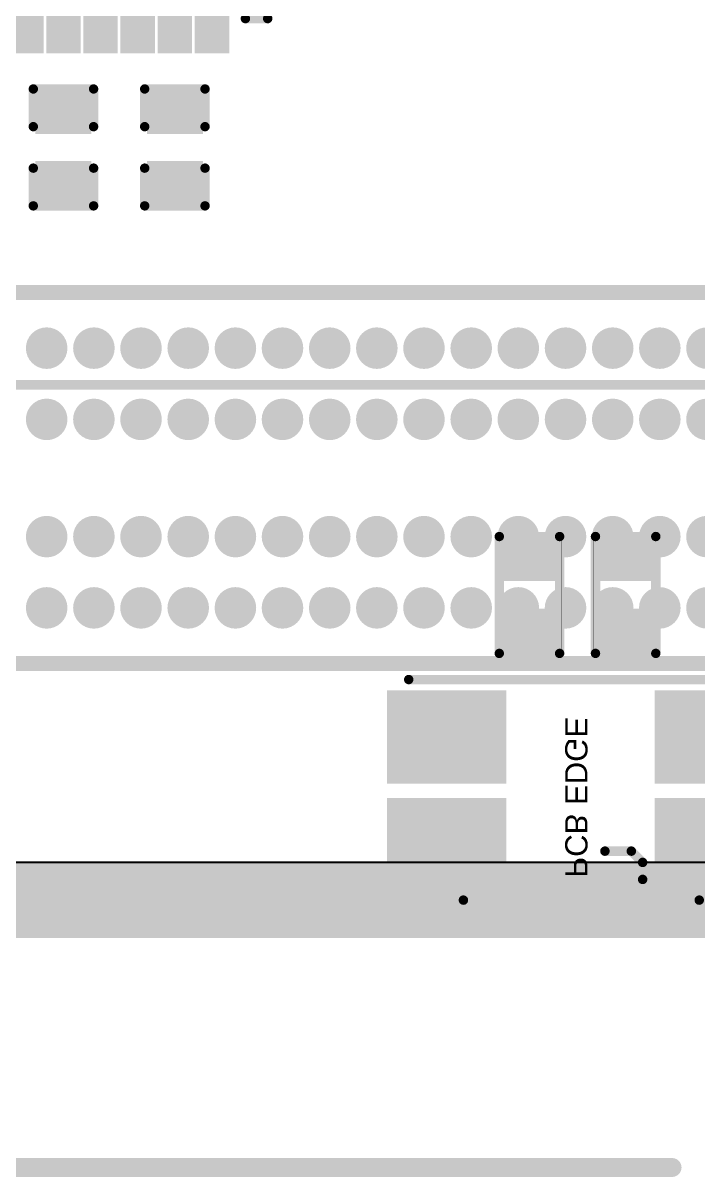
# Model space of a CAD drawing. Header units: inches. Extents: x -5 to 5450, y -4 to 5452.
# Drawn here: x 28.52 to 37.6, y -2.49 to 13.06 of the extents above; entities that cross this region are included whole.
import ezdxf

# ---------------------------------------------------------------- set-up
doc = ezdxf.new("R2010")
doc.units = ezdxf.units.IN
for name, color, linetype in [('Board_outline', 216, 'Continuous'), ('Bottom Layer', 5, 'Continuous'), ('Bottom Overlay', 54, 'Continuous'), ('Bottom Paste', 16, 'Continuous'), ('Bottom Solder', 6, 'Continuous'), ('Ground', 76, 'Continuous'), ('Power', 16, 'Continuous'), ('Top Layer', 1, 'Continuous'), ('Top Overlay', 2, 'Continuous'), ('Top Paste', 8, 'Continuous'), ('Top Solder', 216, 'Continuous')]:
    doc.layers.add(name, color=color, linetype=linetype)
doc.styles.add('Arial', font='', dxfattribs={"height": 0.2})
doc.styles.get('Arial').set_extended_font_data('Arial')

# ---------------------------------------------------------------- blocks, each defined once
blk = doc.blocks.new('64_VQFN__9_9__12')
at = {"layer": 'Top Layer'}
for points in [[(1.12, -4.005), (1.38, -4.005), (1.38, -4.865), (1.12, -4.865)], [(1.62, -4.005), (1.88, -4.005), (1.88, -4.865), (1.62, -4.865)], [(2.12, -4.005), (2.38, -4.005), (2.38, -4.865), (2.12, -4.865)], [(2.62, -4.005), (2.88, -4.005), (2.88, -4.865), (2.62, -4.865)], [(3.12, -4.005), (3.38, -4.005), (3.38, -4.865), (3.12, -4.865)], [(3.62, -4.005), (3.88, -4.005), (3.88, -4.865), (3.62, -4.865)]]:
    blk.add_hatch(color=1, dxfattribs=at).paths.add_polyline_path(points)
at = {"layer": 'Top Paste'}
for points in [[(1.12, -4.005), (1.38, -4.005), (1.38, -4.865), (1.12, -4.865)], [(1.62, -4.005), (1.88, -4.005), (1.88, -4.865), (1.62, -4.865)], [(2.12, -4.005), (2.38, -4.005), (2.38, -4.865), (2.12, -4.865)], [(2.62, -4.005), (2.88, -4.005), (2.88, -4.865), (2.62, -4.865)], [(3.12, -4.005), (3.38, -4.005), (3.38, -4.865), (3.12, -4.865)], [(3.62, -4.005), (3.88, -4.005), (3.88, -4.865), (3.62, -4.865)]]:
    blk.add_hatch(color=8, dxfattribs=at).paths.add_polyline_path(points)
at = {"layer": 'Top Solder'}
for points in [[(1.018, -3.903), (1.482, -3.903), (1.482, -4.967), (1.018, -4.967)], [(1.518, -3.903), (1.982, -3.903), (1.982, -4.967), (1.518, -4.967)], [(2.018, -3.903), (2.482, -3.903), (2.482, -4.967), (2.018, -4.967)], [(2.518, -3.903), (2.982, -3.903), (2.982, -4.967), (2.518, -4.967)], [(3.018, -3.903), (3.482, -3.903), (3.482, -4.967), (3.018, -4.967)], [(3.518, -3.903), (3.982, -3.903), (3.982, -4.967), (3.518, -4.967)]]:
    blk.add_hatch(color=216, dxfattribs=at).paths.add_polyline_path(points)
at = {"layer": 'Top Overlay'}
for points in [[(4.5, -4.5, 0.127, 0.127, 0), (4.5, -4.2, 0.127, 0.127, 0)], [(4.2, -4.5, 0.127, 0.127, 0), (4.5, -4.5, 0.127, 0.127, 0)]]:
    blk.add_lwpolyline(points, format="xyseb", dxfattribs=at)
for points in [[(4.168, -4.5, 0.0635, 0.0635, 1), (4.232, -4.5, 0.0635, 0.0635, 1)], [(4.468, -4.5, 0.0635, 0.0635, 1), (4.532, -4.5, 0.0635, 0.0635, 1)], [(4.468, -4.5, 0.0635, 0.0635, 1), (4.532, -4.5, 0.0635, 0.0635, 1)]]:
    blk.add_lwpolyline(points, format="xyseb", close=True, dxfattribs=at)
blk = doc.blocks.new('BL_R8812AF1_B_14')
at = {"layer": 'Bottom Overlay'}
blk.add_lwpolyline([(-13.5, -8.9, 0.127, 0.127, 0), (13.5, -8.9, 0.127, 0.127, 0)], format="xyseb", dxfattribs=at)
blk = doc.blocks.new('EVQ_P7J01P_B_21')
at = {"layer": 'Bottom Layer'}
for points in [[(-2.5, 1.25), (-1.1, 1.25), (-1.1, 0.2), (-2.5, 0.2)], [(1.1, 1.25), (2.5, 1.25), (2.5, 0.2), (1.1, 0.2)], [(-2.5, -0.2), (-1.1, -0.2), (-1.1, -1.25), (-2.5, -1.25)], [(1.1, -0.2), (2.5, -0.2), (2.5, -1.25), (1.1, -1.25)]]:
    blk.add_hatch(color=5, dxfattribs=at).paths.add_polyline_path(points)
at = {"layer": 'Bottom Paste'}
for points in [[(-2.5, 1.25), (-1.1, 1.25), (-1.1, 0.2), (-2.5, 0.2)], [(1.1, 1.25), (2.5, 1.25), (2.5, 0.2), (1.1, 0.2)], [(-2.5, -0.2), (-1.1, -0.2), (-1.1, -1.25), (-2.5, -1.25)], [(1.1, -0.2), (2.5, -0.2), (2.5, -1.25), (1.1, -1.25)]]:
    blk.add_hatch(color=16, dxfattribs=at).paths.add_polyline_path(points)
at = {"layer": 'Bottom Solder'}
for points in [[(-2.602, 1.352), (-0.998, 1.352), (-0.998, 0.098), (-2.602, 0.098)], [(0.998, 1.352), (2.602, 1.352), (2.602, 0.098), (0.998, 0.098)], [(-2.602, -0.098), (-0.998, -0.098), (-0.998, -1.352), (-2.602, -1.352)], [(0.998, -0.098), (2.602, -0.098), (2.602, -1.352), (0.998, -1.352)]]:
    blk.add_hatch(color=6, dxfattribs=at).paths.add_polyline_path(points)
at = {"layer": 'Bottom Overlay'}
for points in [[(1.575, 1.473, 0.127, 0.127, 0), (-1.6, 1.473, 0.127, 0.127, 0)], [(-0.838, 1.194, 0.127, 0.127, 0), (-0.838, 0.965, 0.127, 0.127, 0)], [(-0.686, 0.813, 0.127, 0.127, 0), (-0.838, 0.965, 0.127, 0.127, 0)], [(-0.33, 0.813, 0.127, 0.127, 0), (-0.686, 0.813, 0.127, 0.127, 0)], [(2.311, -1.499, 0.127, 0.127, 0), (-2.337, -1.499, 0.127, 0.127, 0)]]:
    blk.add_lwpolyline(points, format="xyseb", dxfattribs=at)
for points in [[(-1.632, 1.473, 0.0635, 0.0635, 1), (-1.568, 1.473, 0.0635, 0.0635, 1)], [(1.543, 1.473, 0.0635, 0.0635, 1), (1.607, 1.473, 0.0635, 0.0635, 1)], [(-0.87, 1.194, 0.0635, 0.0635, 1), (-0.806, 1.194, 0.0635, 0.0635, 1)], [(-0.87, 0.965, 0.0635, 0.0635, 1), (-0.806, 0.965, 0.0635, 0.0635, 1)], [(-0.87, 0.965, 0.0635, 0.0635, 1), (-0.806, 0.965, 0.0635, 0.0635, 1)], [(-0.718, 0.813, 0.0635, 0.0635, 1), (-0.654, 0.813, 0.0635, 0.0635, 1)], [(-0.718, 0.813, 0.0635, 0.0635, 1), (-0.654, 0.813, 0.0635, 0.0635, 1)], [(-0.362, 0.813, 0.0635, 0.0635, 1), (-0.298, 0.813, 0.0635, 0.0635, 1)], [(-2.369, -1.499, 0.0635, 0.0635, 1), (-2.305, -1.499, 0.0635, 0.0635, 1)], [(2.28, -1.499, 0.0635, 0.0635, 1), (2.343, -1.499, 0.0635, 0.0635, 1)]]:
    blk.add_lwpolyline(points, format="xyseb", close=True, dxfattribs=at)
at = {"layer": 'Bottom Overlay', "style": 'Arial', "text_generation_flag": 2}
blk.add_text('PCB EDGE', height=0.3, rotation=90, dxfattribs=at).set_placement((0.205, 1.17))
blk = doc.blocks.new('R___0402_B_72')
at = {"layer": 'Bottom Layer'}
for points in [[(-0.241, 0.318), (-0.241, -0.318), (-0.699, -0.318), (-0.699, 0.318)], [(0.699, 0.318), (0.699, -0.318), (0.241, -0.318), (0.241, 0.318)]]:
    blk.add_hatch(color=5, dxfattribs=at).paths.add_polyline_path(points)
at = {"layer": 'Bottom Paste'}
for points in [[(-0.241, 0.318), (-0.241, -0.318), (-0.699, -0.318), (-0.699, 0.318)], [(0.699, 0.318), (0.699, -0.318), (0.241, -0.318), (0.241, 0.318)]]:
    blk.add_hatch(color=16, dxfattribs=at).paths.add_polyline_path(points)
at = {"layer": 'Bottom Solder'}
for points in [[(-0.186, 0.373), (-0.186, -0.373), (-0.754, -0.373), (-0.754, 0.373)], [(0.754, 0.373), (0.754, -0.373), (0.186, -0.373), (0.186, 0.373)]]:
    blk.add_hatch(color=6, dxfattribs=at).paths.add_polyline_path(points)
at = {"layer": 'Bottom Overlay'}
for points in [[(-0.787, 0.406, 0.127, 0.127, 0), (-0.787, -0.406, 0.127, 0.127, 0)], [(-0.787, 0.406, 0.127, 0.127, 0), (0.787, 0.406, 0.127, 0.127, 0)], [(0.787, 0.406, 0.127, 0.127, 0), (0.787, -0.406, 0.127, 0.127, 0)], [(-0.813, 0.432, 0.00323, 0.00323, 0), (0.813, 0.432, 0.00323, 0.00323, 0)], [(-0.787, -0.406, 0.127, 0.127, 0), (0.787, -0.406, 0.127, 0.127, 0)]]:
    blk.add_lwpolyline(points, format="xyseb", dxfattribs=at)
for points in [[(-0.819, 0.406, 0.0635, 0.0635, 1), (-0.756, 0.406, 0.0635, 0.0635, 1)], [(-0.819, 0.406, 0.0635, 0.0635, 1), (-0.756, 0.406, 0.0635, 0.0635, 1)], [(0.756, 0.406, 0.0635, 0.0635, 1), (0.819, 0.406, 0.0635, 0.0635, 1)], [(0.756, 0.406, 0.0635, 0.0635, 1), (0.819, 0.406, 0.0635, 0.0635, 1)], [(-0.814, 0.432, 0.00161, 0.00161, 1), (-0.812, 0.432, 0.00161, 0.00161, 1)], [(0.812, 0.432, 0.00161, 0.00161, 1), (0.814, 0.432, 0.00161, 0.00161, 1)], [(-0.819, -0.406, 0.0635, 0.0635, 1), (-0.756, -0.406, 0.0635, 0.0635, 1)], [(-0.819, -0.406, 0.0635, 0.0635, 1), (-0.756, -0.406, 0.0635, 0.0635, 1)], [(0.756, -0.406, 0.0635, 0.0635, 1), (0.819, -0.406, 0.0635, 0.0635, 1)], [(0.756, -0.406, 0.0635, 0.0635, 1), (0.819, -0.406, 0.0635, 0.0635, 1)]]:
    blk.add_lwpolyline(points, format="xyseb", close=True, dxfattribs=at)
blk = doc.blocks.new('R___0402_B_73')
at = {"layer": 'Bottom Layer'}
for points in [[(-0.241, 0.318), (-0.241, -0.318), (-0.699, -0.318), (-0.699, 0.318)], [(0.699, 0.318), (0.699, -0.318), (0.241, -0.318), (0.241, 0.318)]]:
    blk.add_hatch(color=5, dxfattribs=at).paths.add_polyline_path(points)
at = {"layer": 'Bottom Paste'}
for points in [[(-0.241, 0.318), (-0.241, -0.318), (-0.699, -0.318), (-0.699, 0.318)], [(0.699, 0.318), (0.699, -0.318), (0.241, -0.318), (0.241, 0.318)]]:
    blk.add_hatch(color=16, dxfattribs=at).paths.add_polyline_path(points)
at = {"layer": 'Bottom Solder'}
for points in [[(-0.186, 0.373), (-0.186, -0.373), (-0.754, -0.373), (-0.754, 0.373)], [(0.754, 0.373), (0.754, -0.373), (0.186, -0.373), (0.186, 0.373)]]:
    blk.add_hatch(color=6, dxfattribs=at).paths.add_polyline_path(points)
at = {"layer": 'Bottom Overlay'}
for points in [[(0.787, 0.406, 0.127, 0.127, 0), (-0.787, 0.406, 0.127, 0.127, 0)], [(-0.787, -0.406, 0.127, 0.127, 0), (-0.787, 0.406, 0.127, 0.127, 0)], [(0.787, -0.406, 0.127, 0.127, 0), (0.787, 0.406, 0.127, 0.127, 0)], [(0.813, 0.432, 0.00323, 0.00323, 0), (-0.813, 0.432, 0.00323, 0.00323, 0)], [(0.787, -0.406, 0.127, 0.127, 0), (-0.787, -0.406, 0.127, 0.127, 0)]]:
    blk.add_lwpolyline(points, format="xyseb", dxfattribs=at)
for points in [[(-0.819, 0.406, 0.0635, 0.0635, 1), (-0.756, 0.406, 0.0635, 0.0635, 1)], [(-0.819, 0.406, 0.0635, 0.0635, 1), (-0.756, 0.406, 0.0635, 0.0635, 1)], [(0.756, 0.406, 0.0635, 0.0635, 1), (0.819, 0.406, 0.0635, 0.0635, 1)], [(0.756, 0.406, 0.0635, 0.0635, 1), (0.819, 0.406, 0.0635, 0.0635, 1)], [(-0.814, 0.432, 0.00161, 0.00161, 1), (-0.812, 0.432, 0.00161, 0.00161, 1)], [(0.812, 0.432, 0.00161, 0.00161, 1), (0.814, 0.432, 0.00161, 0.00161, 1)], [(-0.819, -0.406, 0.0635, 0.0635, 1), (-0.756, -0.406, 0.0635, 0.0635, 1)], [(-0.819, -0.406, 0.0635, 0.0635, 1), (-0.756, -0.406, 0.0635, 0.0635, 1)], [(0.756, -0.406, 0.0635, 0.0635, 1), (0.819, -0.406, 0.0635, 0.0635, 1)], [(0.756, -0.406, 0.0635, 0.0635, 1), (0.819, -0.406, 0.0635, 0.0635, 1)]]:
    blk.add_lwpolyline(points, format="xyseb", close=True, dxfattribs=at)
blk = doc.blocks.new('ADM6_30_01_5_L_4_2_A_TR_157')
at = {"layer": 'Top Layer'}
h = blk.add_hatch(color=1, dxfattribs=at)
edge = h.paths.add_edge_path()
edge.add_arc((-5.397, 1.75), 0.178, 0, 360)
h = blk.add_hatch(color=1, dxfattribs=at)
edge = h.paths.add_edge_path()
edge.add_arc((-4.762, 1.75), 0.178, 0, 360)
h = blk.add_hatch(color=1, dxfattribs=at)
edge = h.paths.add_edge_path()
edge.add_arc((-4.128, 1.75), 0.178, 0, 360)
h = blk.add_hatch(color=1, dxfattribs=at)
edge = h.paths.add_edge_path()
edge.add_arc((-3.493, 1.75), 0.178, 0, 360)
h = blk.add_hatch(color=1, dxfattribs=at)
edge = h.paths.add_edge_path()
edge.add_arc((-2.857, 1.75), 0.178, 0, 360)
h = blk.add_hatch(color=1, dxfattribs=at)
edge = h.paths.add_edge_path()
edge.add_arc((-2.223, 1.75), 0.178, 0, 360)
h = blk.add_hatch(color=1, dxfattribs=at)
edge = h.paths.add_edge_path()
edge.add_arc((-1.587, 1.75), 0.178, 0, 360)
h = blk.add_hatch(color=1, dxfattribs=at)
edge = h.paths.add_edge_path()
edge.add_arc((-0.952, 1.75), 0.178, 0, 360)
h = blk.add_hatch(color=1, dxfattribs=at)
edge = h.paths.add_edge_path()
edge.add_arc((-0.318, 1.75), 0.178, 0, 360)
h = blk.add_hatch(color=1, dxfattribs=at)
edge = h.paths.add_edge_path()
edge.add_arc((0.318, 1.75), 0.178, 0, 360)
h = blk.add_hatch(color=1, dxfattribs=at)
edge = h.paths.add_edge_path()
edge.add_arc((0.952, 1.75), 0.178, 0, 360)
h = blk.add_hatch(color=1, dxfattribs=at)
edge = h.paths.add_edge_path()
edge.add_arc((1.587, 1.75), 0.178, 0, 360)
h = blk.add_hatch(color=1, dxfattribs=at)
edge = h.paths.add_edge_path()
edge.add_arc((2.223, 1.75), 0.178, 0, 360)
h = blk.add_hatch(color=1, dxfattribs=at)
edge = h.paths.add_edge_path()
edge.add_arc((2.857, 1.75), 0.178, 0, 360)
h = blk.add_hatch(color=1, dxfattribs=at)
edge = h.paths.add_edge_path()
edge.add_arc((3.493, 1.75), 0.178, 0, 360)
h = blk.add_hatch(color=1, dxfattribs=at)
edge = h.paths.add_edge_path()
edge.add_arc((-5.397, 0.79), 0.178, 0, 360)
h = blk.add_hatch(color=1, dxfattribs=at)
edge = h.paths.add_edge_path()
edge.add_arc((-4.762, 0.79), 0.178, 0, 360)
h = blk.add_hatch(color=1, dxfattribs=at)
edge = h.paths.add_edge_path()
edge.add_arc((-4.128, 0.79), 0.178, 0, 360)
h = blk.add_hatch(color=1, dxfattribs=at)
edge = h.paths.add_edge_path()
edge.add_arc((-3.493, 0.79), 0.178, 0, 360)
h = blk.add_hatch(color=1, dxfattribs=at)
edge = h.paths.add_edge_path()
edge.add_arc((-2.857, 0.79), 0.178, 0, 360)
h = blk.add_hatch(color=1, dxfattribs=at)
edge = h.paths.add_edge_path()
edge.add_arc((-2.223, 0.79), 0.178, 0, 360)
h = blk.add_hatch(color=1, dxfattribs=at)
edge = h.paths.add_edge_path()
edge.add_arc((-1.587, 0.79), 0.178, 0, 360)
h = blk.add_hatch(color=1, dxfattribs=at)
edge = h.paths.add_edge_path()
edge.add_arc((-0.952, 0.79), 0.178, 0, 360)
h = blk.add_hatch(color=1, dxfattribs=at)
edge = h.paths.add_edge_path()
edge.add_arc((-0.318, 0.79), 0.178, 0, 360)
h = blk.add_hatch(color=1, dxfattribs=at)
edge = h.paths.add_edge_path()
edge.add_arc((0.318, 0.79), 0.178, 0, 360)
h = blk.add_hatch(color=1, dxfattribs=at)
edge = h.paths.add_edge_path()
edge.add_arc((0.952, 0.79), 0.178, 0, 360)
h = blk.add_hatch(color=1, dxfattribs=at)
edge = h.paths.add_edge_path()
edge.add_arc((1.587, 0.79), 0.178, 0, 360)
h = blk.add_hatch(color=1, dxfattribs=at)
edge = h.paths.add_edge_path()
edge.add_arc((2.223, 0.79), 0.178, 0, 360)
h = blk.add_hatch(color=1, dxfattribs=at)
edge = h.paths.add_edge_path()
edge.add_arc((2.857, 0.79), 0.178, 0, 360)
h = blk.add_hatch(color=1, dxfattribs=at)
edge = h.paths.add_edge_path()
edge.add_arc((3.493, 0.79), 0.178, 0, 360)
h = blk.add_hatch(color=1, dxfattribs=at)
edge = h.paths.add_edge_path()
edge.add_arc((-5.397, -0.79), 0.178, 0, 360)
h = blk.add_hatch(color=1, dxfattribs=at)
edge = h.paths.add_edge_path()
edge.add_arc((-4.762, -0.79), 0.178, 0, 360)
h = blk.add_hatch(color=1, dxfattribs=at)
edge = h.paths.add_edge_path()
edge.add_arc((-4.128, -0.79), 0.178, 0, 360)
h = blk.add_hatch(color=1, dxfattribs=at)
edge = h.paths.add_edge_path()
edge.add_arc((-3.493, -0.79), 0.178, 0, 360)
h = blk.add_hatch(color=1, dxfattribs=at)
edge = h.paths.add_edge_path()
edge.add_arc((-2.857, -0.79), 0.178, 0, 360)
h = blk.add_hatch(color=1, dxfattribs=at)
edge = h.paths.add_edge_path()
edge.add_arc((-2.223, -0.79), 0.178, 0, 360)
h = blk.add_hatch(color=1, dxfattribs=at)
edge = h.paths.add_edge_path()
edge.add_arc((-1.587, -0.79), 0.178, 0, 360)
h = blk.add_hatch(color=1, dxfattribs=at)
edge = h.paths.add_edge_path()
edge.add_arc((-0.952, -0.79), 0.178, 0, 360)
h = blk.add_hatch(color=1, dxfattribs=at)
edge = h.paths.add_edge_path()
edge.add_arc((-0.318, -0.79), 0.178, 0, 360)
h = blk.add_hatch(color=1, dxfattribs=at)
edge = h.paths.add_edge_path()
edge.add_arc((0.318, -0.79), 0.178, 0, 360)
h = blk.add_hatch(color=1, dxfattribs=at)
edge = h.paths.add_edge_path()
edge.add_arc((0.952, -0.79), 0.178, 0, 360)
h = blk.add_hatch(color=1, dxfattribs=at)
edge = h.paths.add_edge_path()
edge.add_arc((1.587, -0.79), 0.178, 0, 360)
h = blk.add_hatch(color=1, dxfattribs=at)
edge = h.paths.add_edge_path()
edge.add_arc((2.223, -0.79), 0.178, 0, 360)
h = blk.add_hatch(color=1, dxfattribs=at)
edge = h.paths.add_edge_path()
edge.add_arc((2.857, -0.79), 0.178, 0, 360)
h = blk.add_hatch(color=1, dxfattribs=at)
edge = h.paths.add_edge_path()
edge.add_arc((3.493, -0.79), 0.178, 0, 360)
h = blk.add_hatch(color=1, dxfattribs=at)
edge = h.paths.add_edge_path()
edge.add_arc((-5.397, -1.75), 0.178, 0, 360)
h = blk.add_hatch(color=1, dxfattribs=at)
edge = h.paths.add_edge_path()
edge.add_arc((-4.762, -1.75), 0.178, 0, 360)
h = blk.add_hatch(color=1, dxfattribs=at)
edge = h.paths.add_edge_path()
edge.add_arc((-4.128, -1.75), 0.178, 0, 360)
h = blk.add_hatch(color=1, dxfattribs=at)
edge = h.paths.add_edge_path()
edge.add_arc((-3.493, -1.75), 0.178, 0, 360)
h = blk.add_hatch(color=1, dxfattribs=at)
edge = h.paths.add_edge_path()
edge.add_arc((-2.857, -1.75), 0.178, 0, 360)
h = blk.add_hatch(color=1, dxfattribs=at)
edge = h.paths.add_edge_path()
edge.add_arc((-2.223, -1.75), 0.178, 0, 360)
h = blk.add_hatch(color=1, dxfattribs=at)
edge = h.paths.add_edge_path()
edge.add_arc((-1.587, -1.75), 0.178, 0, 360)
h = blk.add_hatch(color=1, dxfattribs=at)
edge = h.paths.add_edge_path()
edge.add_arc((-0.952, -1.75), 0.178, 0, 360)
h = blk.add_hatch(color=1, dxfattribs=at)
edge = h.paths.add_edge_path()
edge.add_arc((-0.318, -1.75), 0.178, 0, 360)
h = blk.add_hatch(color=1, dxfattribs=at)
edge = h.paths.add_edge_path()
edge.add_arc((0.318, -1.75), 0.178, 0, 360)
h = blk.add_hatch(color=1, dxfattribs=at)
edge = h.paths.add_edge_path()
edge.add_arc((0.952, -1.75), 0.178, 0, 360)
h = blk.add_hatch(color=1, dxfattribs=at)
edge = h.paths.add_edge_path()
edge.add_arc((1.587, -1.75), 0.178, 0, 360)
h = blk.add_hatch(color=1, dxfattribs=at)
edge = h.paths.add_edge_path()
edge.add_arc((2.223, -1.75), 0.178, 0, 360)
h = blk.add_hatch(color=1, dxfattribs=at)
edge = h.paths.add_edge_path()
edge.add_arc((2.857, -1.75), 0.178, 0, 360)
h = blk.add_hatch(color=1, dxfattribs=at)
edge = h.paths.add_edge_path()
edge.add_arc((3.493, -1.75), 0.178, 0, 360)
at = {"layer": 'Top Paste'}
h = blk.add_hatch(color=8, dxfattribs=at)
edge = h.paths.add_edge_path()
edge.add_arc((-5.397, 1.75), 0.178, 0, 360)
h = blk.add_hatch(color=8, dxfattribs=at)
edge = h.paths.add_edge_path()
edge.add_arc((-4.762, 1.75), 0.178, 0, 360)
h = blk.add_hatch(color=8, dxfattribs=at)
edge = h.paths.add_edge_path()
edge.add_arc((-4.128, 1.75), 0.178, 0, 360)
h = blk.add_hatch(color=8, dxfattribs=at)
edge = h.paths.add_edge_path()
edge.add_arc((-3.493, 1.75), 0.178, 0, 360)
h = blk.add_hatch(color=8, dxfattribs=at)
edge = h.paths.add_edge_path()
edge.add_arc((-2.857, 1.75), 0.178, 0, 360)
h = blk.add_hatch(color=8, dxfattribs=at)
edge = h.paths.add_edge_path()
edge.add_arc((-2.223, 1.75), 0.178, 0, 360)
h = blk.add_hatch(color=8, dxfattribs=at)
edge = h.paths.add_edge_path()
edge.add_arc((-1.587, 1.75), 0.178, 0, 360)
h = blk.add_hatch(color=8, dxfattribs=at)
edge = h.paths.add_edge_path()
edge.add_arc((-0.952, 1.75), 0.178, 0, 360)
h = blk.add_hatch(color=8, dxfattribs=at)
edge = h.paths.add_edge_path()
edge.add_arc((-0.318, 1.75), 0.178, 0, 360)
h = blk.add_hatch(color=8, dxfattribs=at)
edge = h.paths.add_edge_path()
edge.add_arc((0.318, 1.75), 0.178, 0, 360)
h = blk.add_hatch(color=8, dxfattribs=at)
edge = h.paths.add_edge_path()
edge.add_arc((0.952, 1.75), 0.178, 0, 360)
h = blk.add_hatch(color=8, dxfattribs=at)
edge = h.paths.add_edge_path()
edge.add_arc((1.587, 1.75), 0.178, 0, 360)
h = blk.add_hatch(color=8, dxfattribs=at)
edge = h.paths.add_edge_path()
edge.add_arc((2.223, 1.75), 0.178, 0, 360)
h = blk.add_hatch(color=8, dxfattribs=at)
edge = h.paths.add_edge_path()
edge.add_arc((2.857, 1.75), 0.178, 0, 360)
h = blk.add_hatch(color=8, dxfattribs=at)
edge = h.paths.add_edge_path()
edge.add_arc((3.493, 1.75), 0.178, 0, 360)
h = blk.add_hatch(color=8, dxfattribs=at)
edge = h.paths.add_edge_path()
edge.add_arc((-5.397, 0.79), 0.178, 0, 360)
h = blk.add_hatch(color=8, dxfattribs=at)
edge = h.paths.add_edge_path()
edge.add_arc((-4.762, 0.79), 0.178, 0, 360)
h = blk.add_hatch(color=8, dxfattribs=at)
edge = h.paths.add_edge_path()
edge.add_arc((-4.128, 0.79), 0.178, 0, 360)
h = blk.add_hatch(color=8, dxfattribs=at)
edge = h.paths.add_edge_path()
edge.add_arc((-3.493, 0.79), 0.178, 0, 360)
h = blk.add_hatch(color=8, dxfattribs=at)
edge = h.paths.add_edge_path()
edge.add_arc((-2.857, 0.79), 0.178, 0, 360)
h = blk.add_hatch(color=8, dxfattribs=at)
edge = h.paths.add_edge_path()
edge.add_arc((-2.223, 0.79), 0.178, 0, 360)
h = blk.add_hatch(color=8, dxfattribs=at)
edge = h.paths.add_edge_path()
edge.add_arc((-1.587, 0.79), 0.178, 0, 360)
h = blk.add_hatch(color=8, dxfattribs=at)
edge = h.paths.add_edge_path()
edge.add_arc((-0.952, 0.79), 0.178, 0, 360)
h = blk.add_hatch(color=8, dxfattribs=at)
edge = h.paths.add_edge_path()
edge.add_arc((-0.318, 0.79), 0.178, 0, 360)
h = blk.add_hatch(color=8, dxfattribs=at)
edge = h.paths.add_edge_path()
edge.add_arc((0.318, 0.79), 0.178, 0, 360)
h = blk.add_hatch(color=8, dxfattribs=at)
edge = h.paths.add_edge_path()
edge.add_arc((0.952, 0.79), 0.178, 0, 360)
h = blk.add_hatch(color=8, dxfattribs=at)
edge = h.paths.add_edge_path()
edge.add_arc((1.587, 0.79), 0.178, 0, 360)
h = blk.add_hatch(color=8, dxfattribs=at)
edge = h.paths.add_edge_path()
edge.add_arc((2.223, 0.79), 0.178, 0, 360)
h = blk.add_hatch(color=8, dxfattribs=at)
edge = h.paths.add_edge_path()
edge.add_arc((2.857, 0.79), 0.178, 0, 360)
h = blk.add_hatch(color=8, dxfattribs=at)
edge = h.paths.add_edge_path()
edge.add_arc((3.493, 0.79), 0.178, 0, 360)
h = blk.add_hatch(color=8, dxfattribs=at)
edge = h.paths.add_edge_path()
edge.add_arc((-5.397, -0.79), 0.178, 0, 360)
h = blk.add_hatch(color=8, dxfattribs=at)
edge = h.paths.add_edge_path()
edge.add_arc((-4.762, -0.79), 0.178, 0, 360)
h = blk.add_hatch(color=8, dxfattribs=at)
edge = h.paths.add_edge_path()
edge.add_arc((-4.128, -0.79), 0.178, 0, 360)
h = blk.add_hatch(color=8, dxfattribs=at)
edge = h.paths.add_edge_path()
edge.add_arc((-3.493, -0.79), 0.178, 0, 360)
h = blk.add_hatch(color=8, dxfattribs=at)
edge = h.paths.add_edge_path()
edge.add_arc((-2.857, -0.79), 0.178, 0, 360)
h = blk.add_hatch(color=8, dxfattribs=at)
edge = h.paths.add_edge_path()
edge.add_arc((-2.223, -0.79), 0.178, 0, 360)
h = blk.add_hatch(color=8, dxfattribs=at)
edge = h.paths.add_edge_path()
edge.add_arc((-1.587, -0.79), 0.178, 0, 360)
h = blk.add_hatch(color=8, dxfattribs=at)
edge = h.paths.add_edge_path()
edge.add_arc((-0.952, -0.79), 0.178, 0, 360)
h = blk.add_hatch(color=8, dxfattribs=at)
edge = h.paths.add_edge_path()
edge.add_arc((-0.318, -0.79), 0.178, 0, 360)
h = blk.add_hatch(color=8, dxfattribs=at)
edge = h.paths.add_edge_path()
edge.add_arc((0.318, -0.79), 0.178, 0, 360)
h = blk.add_hatch(color=8, dxfattribs=at)
edge = h.paths.add_edge_path()
edge.add_arc((0.952, -0.79), 0.178, 0, 360)
h = blk.add_hatch(color=8, dxfattribs=at)
edge = h.paths.add_edge_path()
edge.add_arc((1.587, -0.79), 0.178, 0, 360)
h = blk.add_hatch(color=8, dxfattribs=at)
edge = h.paths.add_edge_path()
edge.add_arc((2.223, -0.79), 0.178, 0, 360)
h = blk.add_hatch(color=8, dxfattribs=at)
edge = h.paths.add_edge_path()
edge.add_arc((2.857, -0.79), 0.178, 0, 360)
h = blk.add_hatch(color=8, dxfattribs=at)
edge = h.paths.add_edge_path()
edge.add_arc((3.493, -0.79), 0.178, 0, 360)
h = blk.add_hatch(color=8, dxfattribs=at)
edge = h.paths.add_edge_path()
edge.add_arc((-5.397, -1.75), 0.178, 0, 360)
h = blk.add_hatch(color=8, dxfattribs=at)
edge = h.paths.add_edge_path()
edge.add_arc((-4.762, -1.75), 0.178, 0, 360)
h = blk.add_hatch(color=8, dxfattribs=at)
edge = h.paths.add_edge_path()
edge.add_arc((-4.128, -1.75), 0.178, 0, 360)
h = blk.add_hatch(color=8, dxfattribs=at)
edge = h.paths.add_edge_path()
edge.add_arc((-3.493, -1.75), 0.178, 0, 360)
h = blk.add_hatch(color=8, dxfattribs=at)
edge = h.paths.add_edge_path()
edge.add_arc((-2.857, -1.75), 0.178, 0, 360)
h = blk.add_hatch(color=8, dxfattribs=at)
edge = h.paths.add_edge_path()
edge.add_arc((-2.223, -1.75), 0.178, 0, 360)
h = blk.add_hatch(color=8, dxfattribs=at)
edge = h.paths.add_edge_path()
edge.add_arc((-1.587, -1.75), 0.178, 0, 360)
h = blk.add_hatch(color=8, dxfattribs=at)
edge = h.paths.add_edge_path()
edge.add_arc((-0.952, -1.75), 0.178, 0, 360)
h = blk.add_hatch(color=8, dxfattribs=at)
edge = h.paths.add_edge_path()
edge.add_arc((-0.318, -1.75), 0.178, 0, 360)
h = blk.add_hatch(color=8, dxfattribs=at)
edge = h.paths.add_edge_path()
edge.add_arc((0.318, -1.75), 0.178, 0, 360)
h = blk.add_hatch(color=8, dxfattribs=at)
edge = h.paths.add_edge_path()
edge.add_arc((0.952, -1.75), 0.178, 0, 360)
h = blk.add_hatch(color=8, dxfattribs=at)
edge = h.paths.add_edge_path()
edge.add_arc((1.587, -1.75), 0.178, 0, 360)
h = blk.add_hatch(color=8, dxfattribs=at)
edge = h.paths.add_edge_path()
edge.add_arc((2.223, -1.75), 0.178, 0, 360)
h = blk.add_hatch(color=8, dxfattribs=at)
edge = h.paths.add_edge_path()
edge.add_arc((2.857, -1.75), 0.178, 0, 360)
h = blk.add_hatch(color=8, dxfattribs=at)
edge = h.paths.add_edge_path()
edge.add_arc((3.493, -1.75), 0.178, 0, 360)
at = {"layer": 'Top Solder'}
h = blk.add_hatch(color=216, dxfattribs=at)
edge = h.paths.add_edge_path()
edge.add_arc((-5.397, 1.75), 0.28, 0, 360)
h = blk.add_hatch(color=216, dxfattribs=at)
edge = h.paths.add_edge_path()
edge.add_arc((-4.762, 1.75), 0.28, 0, 360)
h = blk.add_hatch(color=216, dxfattribs=at)
edge = h.paths.add_edge_path()
edge.add_arc((-4.128, 1.75), 0.28, 0, 360)
h = blk.add_hatch(color=216, dxfattribs=at)
edge = h.paths.add_edge_path()
edge.add_arc((-3.493, 1.75), 0.28, 0, 360)
h = blk.add_hatch(color=216, dxfattribs=at)
edge = h.paths.add_edge_path()
edge.add_arc((-2.857, 1.75), 0.28, 0, 360)
h = blk.add_hatch(color=216, dxfattribs=at)
edge = h.paths.add_edge_path()
edge.add_arc((-2.223, 1.75), 0.28, 0, 360)
h = blk.add_hatch(color=216, dxfattribs=at)
edge = h.paths.add_edge_path()
edge.add_arc((-1.587, 1.75), 0.28, 0, 360)
h = blk.add_hatch(color=216, dxfattribs=at)
edge = h.paths.add_edge_path()
edge.add_arc((-0.952, 1.75), 0.28, 0, 360)
h = blk.add_hatch(color=216, dxfattribs=at)
edge = h.paths.add_edge_path()
edge.add_arc((-0.318, 1.75), 0.28, 0, 360)
h = blk.add_hatch(color=216, dxfattribs=at)
edge = h.paths.add_edge_path()
edge.add_arc((0.318, 1.75), 0.28, 0, 360)
h = blk.add_hatch(color=216, dxfattribs=at)
edge = h.paths.add_edge_path()
edge.add_arc((0.952, 1.75), 0.28, 0, 360)
h = blk.add_hatch(color=216, dxfattribs=at)
edge = h.paths.add_edge_path()
edge.add_arc((1.587, 1.75), 0.28, 0, 360)
h = blk.add_hatch(color=216, dxfattribs=at)
edge = h.paths.add_edge_path()
edge.add_arc((2.223, 1.75), 0.28, 0, 360)
h = blk.add_hatch(color=216, dxfattribs=at)
edge = h.paths.add_edge_path()
edge.add_arc((2.857, 1.75), 0.28, 0, 360)
h = blk.add_hatch(color=216, dxfattribs=at)
edge = h.paths.add_edge_path()
edge.add_arc((3.493, 1.75), 0.28, 0, 360)
h = blk.add_hatch(color=216, dxfattribs=at)
edge = h.paths.add_edge_path()
edge.add_arc((-5.397, 0.79), 0.28, 0, 360)
h = blk.add_hatch(color=216, dxfattribs=at)
edge = h.paths.add_edge_path()
edge.add_arc((-4.762, 0.79), 0.28, 0, 360)
h = blk.add_hatch(color=216, dxfattribs=at)
edge = h.paths.add_edge_path()
edge.add_arc((-4.128, 0.79), 0.28, 0, 360)
h = blk.add_hatch(color=216, dxfattribs=at)
edge = h.paths.add_edge_path()
edge.add_arc((-3.493, 0.79), 0.28, 0, 360)
h = blk.add_hatch(color=216, dxfattribs=at)
edge = h.paths.add_edge_path()
edge.add_arc((-2.857, 0.79), 0.28, 0, 360)
h = blk.add_hatch(color=216, dxfattribs=at)
edge = h.paths.add_edge_path()
edge.add_arc((-2.223, 0.79), 0.28, 0, 360)
h = blk.add_hatch(color=216, dxfattribs=at)
edge = h.paths.add_edge_path()
edge.add_arc((-1.587, 0.79), 0.28, 0, 360)
h = blk.add_hatch(color=216, dxfattribs=at)
edge = h.paths.add_edge_path()
edge.add_arc((-0.952, 0.79), 0.28, 0, 360)
h = blk.add_hatch(color=216, dxfattribs=at)
edge = h.paths.add_edge_path()
edge.add_arc((-0.318, 0.79), 0.28, 0, 360)
h = blk.add_hatch(color=216, dxfattribs=at)
edge = h.paths.add_edge_path()
edge.add_arc((0.318, 0.79), 0.28, 0, 360)
h = blk.add_hatch(color=216, dxfattribs=at)
edge = h.paths.add_edge_path()
edge.add_arc((0.952, 0.79), 0.28, 0, 360)
h = blk.add_hatch(color=216, dxfattribs=at)
edge = h.paths.add_edge_path()
edge.add_arc((1.587, 0.79), 0.28, 0, 360)
h = blk.add_hatch(color=216, dxfattribs=at)
edge = h.paths.add_edge_path()
edge.add_arc((2.223, 0.79), 0.28, 0, 360)
h = blk.add_hatch(color=216, dxfattribs=at)
edge = h.paths.add_edge_path()
edge.add_arc((2.857, 0.79), 0.28, 0, 360)
h = blk.add_hatch(color=216, dxfattribs=at)
edge = h.paths.add_edge_path()
edge.add_arc((3.493, 0.79), 0.28, 0, 360)
h = blk.add_hatch(color=216, dxfattribs=at)
edge = h.paths.add_edge_path()
edge.add_arc((-5.397, -0.79), 0.28, 0, 360)
h = blk.add_hatch(color=216, dxfattribs=at)
edge = h.paths.add_edge_path()
edge.add_arc((-4.762, -0.79), 0.28, 0, 360)
h = blk.add_hatch(color=216, dxfattribs=at)
edge = h.paths.add_edge_path()
edge.add_arc((-4.128, -0.79), 0.28, 0, 360)
h = blk.add_hatch(color=216, dxfattribs=at)
edge = h.paths.add_edge_path()
edge.add_arc((-3.493, -0.79), 0.28, 0, 360)
h = blk.add_hatch(color=216, dxfattribs=at)
edge = h.paths.add_edge_path()
edge.add_arc((-2.857, -0.79), 0.28, 0, 360)
h = blk.add_hatch(color=216, dxfattribs=at)
edge = h.paths.add_edge_path()
edge.add_arc((-2.223, -0.79), 0.28, 0, 360)
h = blk.add_hatch(color=216, dxfattribs=at)
edge = h.paths.add_edge_path()
edge.add_arc((-1.587, -0.79), 0.28, 0, 360)
h = blk.add_hatch(color=216, dxfattribs=at)
edge = h.paths.add_edge_path()
edge.add_arc((-0.952, -0.79), 0.28, 0, 360)
h = blk.add_hatch(color=216, dxfattribs=at)
edge = h.paths.add_edge_path()
edge.add_arc((-0.318, -0.79), 0.28, 0, 360)
h = blk.add_hatch(color=216, dxfattribs=at)
edge = h.paths.add_edge_path()
edge.add_arc((0.318, -0.79), 0.28, 0, 360)
h = blk.add_hatch(color=216, dxfattribs=at)
edge = h.paths.add_edge_path()
edge.add_arc((0.952, -0.79), 0.28, 0, 360)
h = blk.add_hatch(color=216, dxfattribs=at)
edge = h.paths.add_edge_path()
edge.add_arc((1.587, -0.79), 0.28, 0, 360)
h = blk.add_hatch(color=216, dxfattribs=at)
edge = h.paths.add_edge_path()
edge.add_arc((2.223, -0.79), 0.28, 0, 360)
h = blk.add_hatch(color=216, dxfattribs=at)
edge = h.paths.add_edge_path()
edge.add_arc((2.857, -0.79), 0.28, 0, 360)
h = blk.add_hatch(color=216, dxfattribs=at)
edge = h.paths.add_edge_path()
edge.add_arc((3.493, -0.79), 0.28, 0, 360)
h = blk.add_hatch(color=216, dxfattribs=at)
edge = h.paths.add_edge_path()
edge.add_arc((-5.397, -1.75), 0.28, 0, 360)
h = blk.add_hatch(color=216, dxfattribs=at)
edge = h.paths.add_edge_path()
edge.add_arc((-4.762, -1.75), 0.28, 0, 360)
h = blk.add_hatch(color=216, dxfattribs=at)
edge = h.paths.add_edge_path()
edge.add_arc((-4.128, -1.75), 0.28, 0, 360)
h = blk.add_hatch(color=216, dxfattribs=at)
edge = h.paths.add_edge_path()
edge.add_arc((-3.493, -1.75), 0.28, 0, 360)
h = blk.add_hatch(color=216, dxfattribs=at)
edge = h.paths.add_edge_path()
edge.add_arc((-2.857, -1.75), 0.28, 0, 360)
h = blk.add_hatch(color=216, dxfattribs=at)
edge = h.paths.add_edge_path()
edge.add_arc((-2.223, -1.75), 0.28, 0, 360)
h = blk.add_hatch(color=216, dxfattribs=at)
edge = h.paths.add_edge_path()
edge.add_arc((-1.587, -1.75), 0.28, 0, 360)
h = blk.add_hatch(color=216, dxfattribs=at)
edge = h.paths.add_edge_path()
edge.add_arc((-0.952, -1.75), 0.28, 0, 360)
h = blk.add_hatch(color=216, dxfattribs=at)
edge = h.paths.add_edge_path()
edge.add_arc((-0.318, -1.75), 0.28, 0, 360)
h = blk.add_hatch(color=216, dxfattribs=at)
edge = h.paths.add_edge_path()
edge.add_arc((0.318, -1.75), 0.28, 0, 360)
h = blk.add_hatch(color=216, dxfattribs=at)
edge = h.paths.add_edge_path()
edge.add_arc((0.952, -1.75), 0.28, 0, 360)
h = blk.add_hatch(color=216, dxfattribs=at)
edge = h.paths.add_edge_path()
edge.add_arc((1.587, -1.75), 0.28, 0, 360)
h = blk.add_hatch(color=216, dxfattribs=at)
edge = h.paths.add_edge_path()
edge.add_arc((2.223, -1.75), 0.28, 0, 360)
h = blk.add_hatch(color=216, dxfattribs=at)
edge = h.paths.add_edge_path()
edge.add_arc((2.857, -1.75), 0.28, 0, 360)
h = blk.add_hatch(color=216, dxfattribs=at)
edge = h.paths.add_edge_path()
edge.add_arc((3.493, -1.75), 0.28, 0, 360)
at = {"layer": 'Top Overlay'}
for points in [[(11.178, 2.5, 0.2, 0.2, 0), (-11.178, 2.5, 0.2, 0.2, 0)], [(11.885, -2.5, 0.2, 0.2, 0), (-11.885, -2.5, 0.2, 0.2, 0)]]:
    blk.add_lwpolyline(points, format="xyseb", dxfattribs=at)
blk = doc.blocks.new('C___0402_189')
at = {"layer": 'Top Layer'}
for points in [[(-0.699, -0.318), (-0.699, 0.318), (-0.241, 0.318), (-0.241, -0.318)], [(0.241, -0.318), (0.241, 0.318), (0.699, 0.318), (0.699, -0.318)]]:
    blk.add_hatch(color=1, dxfattribs=at).paths.add_polyline_path(points)
at = {"layer": 'Top Paste'}
for points in [[(-0.699, -0.318), (-0.699, 0.318), (-0.241, 0.318), (-0.241, -0.318)], [(0.241, -0.318), (0.241, 0.318), (0.699, 0.318), (0.699, -0.318)]]:
    blk.add_hatch(color=8, dxfattribs=at).paths.add_polyline_path(points)
at = {"layer": 'Top Solder'}
for points in [[(-0.758, -0.377), (-0.758, 0.377), (-0.181, 0.377), (-0.181, -0.377)], [(0.181, -0.377), (0.181, 0.377), (0.758, 0.377), (0.758, -0.377)]]:
    blk.add_hatch(color=216, dxfattribs=at).paths.add_polyline_path(points)
at = {"layer": 'Top Overlay'}
for points in [[(-0.787, 0.406, 0.127, 0.127, 0), (-0.787, -0.406, 0.127, 0.127, 0)], [(-0.787, 0.406, 0.127, 0.127, 0), (-0.279, 0.406, 0.127, 0.127, 0)], [(0.279, 0.406, 0.127, 0.127, 0), (0.787, 0.406, 0.127, 0.127, 0)], [(0.787, 0.406, 0.127, 0.127, 0), (0.787, -0.406, 0.127, 0.127, 0)], [(-0.787, -0.406, 0.127, 0.127, 0), (-0.279, -0.406, 0.127, 0.127, 0)], [(0.279, -0.406, 0.127, 0.127, 0), (0.787, -0.406, 0.127, 0.127, 0)]]:
    blk.add_lwpolyline(points, format="xyseb", dxfattribs=at)
for points in [[(-0.819, 0.406, 0.0635, 0.0635, 1), (-0.756, 0.406, 0.0635, 0.0635, 1)], [(-0.819, 0.406, 0.0635, 0.0635, 1), (-0.756, 0.406, 0.0635, 0.0635, 1)], [(-0.311, 0.406, 0.0635, 0.0635, 1), (-0.248, 0.406, 0.0635, 0.0635, 1)], [(0.248, 0.406, 0.0635, 0.0635, 1), (0.311, 0.406, 0.0635, 0.0635, 1)], [(0.756, 0.406, 0.0635, 0.0635, 1), (0.819, 0.406, 0.0635, 0.0635, 1)], [(0.756, 0.406, 0.0635, 0.0635, 1), (0.819, 0.406, 0.0635, 0.0635, 1)], [(-0.819, -0.406, 0.0635, 0.0635, 1), (-0.756, -0.406, 0.0635, 0.0635, 1)], [(-0.819, -0.406, 0.0635, 0.0635, 1), (-0.756, -0.406, 0.0635, 0.0635, 1)], [(-0.311, -0.406, 0.0635, 0.0635, 1), (-0.248, -0.406, 0.0635, 0.0635, 1)], [(0.248, -0.406, 0.0635, 0.0635, 1), (0.311, -0.406, 0.0635, 0.0635, 1)], [(0.756, -0.406, 0.0635, 0.0635, 1), (0.819, -0.406, 0.0635, 0.0635, 1)], [(0.756, -0.406, 0.0635, 0.0635, 1), (0.819, -0.406, 0.0635, 0.0635, 1)]]:
    blk.add_lwpolyline(points, format="xyseb", close=True, dxfattribs=at)
blk = doc.blocks.new('C___0402_193')
at = {"layer": 'Top Layer'}
for points in [[(-0.699, -0.318), (-0.699, 0.318), (-0.241, 0.318), (-0.241, -0.318)], [(0.241, -0.318), (0.241, 0.318), (0.699, 0.318), (0.699, -0.318)]]:
    blk.add_hatch(color=1, dxfattribs=at).paths.add_polyline_path(points)
at = {"layer": 'Top Paste'}
for points in [[(-0.699, -0.318), (-0.699, 0.318), (-0.241, 0.318), (-0.241, -0.318)], [(0.241, -0.318), (0.241, 0.318), (0.699, 0.318), (0.699, -0.318)]]:
    blk.add_hatch(color=8, dxfattribs=at).paths.add_polyline_path(points)
at = {"layer": 'Top Solder'}
for points in [[(-0.758, -0.377), (-0.758, 0.377), (-0.181, 0.377), (-0.181, -0.377)], [(0.181, -0.377), (0.181, 0.377), (0.758, 0.377), (0.758, -0.377)]]:
    blk.add_hatch(color=216, dxfattribs=at).paths.add_polyline_path(points)
at = {"layer": 'Top Overlay'}
for points in [[(-0.787, 0.406, 0.127, 0.127, 0), (-0.787, -0.406, 0.127, 0.127, 0)], [(-0.787, 0.406, 0.127, 0.127, 0), (-0.279, 0.406, 0.127, 0.127, 0)], [(0.279, 0.406, 0.127, 0.127, 0), (0.787, 0.406, 0.127, 0.127, 0)], [(0.787, 0.406, 0.127, 0.127, 0), (0.787, -0.406, 0.127, 0.127, 0)], [(-0.787, -0.406, 0.127, 0.127, 0), (-0.279, -0.406, 0.127, 0.127, 0)], [(0.279, -0.406, 0.127, 0.127, 0), (0.787, -0.406, 0.127, 0.127, 0)]]:
    blk.add_lwpolyline(points, format="xyseb", dxfattribs=at)
for points in [[(-0.819, 0.406, 0.0635, 0.0635, 1), (-0.756, 0.406, 0.0635, 0.0635, 1)], [(-0.819, 0.406, 0.0635, 0.0635, 1), (-0.756, 0.406, 0.0635, 0.0635, 1)], [(-0.311, 0.406, 0.0635, 0.0635, 1), (-0.248, 0.406, 0.0635, 0.0635, 1)], [(0.248, 0.406, 0.0635, 0.0635, 1), (0.311, 0.406, 0.0635, 0.0635, 1)], [(0.756, 0.406, 0.0635, 0.0635, 1), (0.819, 0.406, 0.0635, 0.0635, 1)], [(0.756, 0.406, 0.0635, 0.0635, 1), (0.819, 0.406, 0.0635, 0.0635, 1)], [(-0.819, -0.406, 0.0635, 0.0635, 1), (-0.756, -0.406, 0.0635, 0.0635, 1)], [(-0.819, -0.406, 0.0635, 0.0635, 1), (-0.756, -0.406, 0.0635, 0.0635, 1)], [(-0.311, -0.406, 0.0635, 0.0635, 1), (-0.248, -0.406, 0.0635, 0.0635, 1)], [(0.248, -0.406, 0.0635, 0.0635, 1), (0.311, -0.406, 0.0635, 0.0635, 1)], [(0.756, -0.406, 0.0635, 0.0635, 1), (0.819, -0.406, 0.0635, 0.0635, 1)], [(0.756, -0.406, 0.0635, 0.0635, 1), (0.819, -0.406, 0.0635, 0.0635, 1)]]:
    blk.add_lwpolyline(points, format="xyseb", close=True, dxfattribs=at)

msp = doc.modelspace()

# ---------------------------------------------------------------- linework, layer by layer
at = {"layer": 'Board_outline'}
msp.add_lwpolyline([(12.33, 1.237, 0.254, 0.254, 0), (84.33, 1.237, 0.254, 0.254, 0)], format="xyseb", dxfattribs=at)
msp.add_lwpolyline([(12.33, 1.237, 0.254, 0.254, 0), (84.33, 1.237, 0.254, 0.254, 0)], format="xyseb", dxfattribs=at)
at = {"layer": 'Ground'}
msp.add_line((84.33, 1.748), (12.33, 1.748), dxfattribs=at)
msp.add_lwpolyline([(12.33, 1.237, 1.016, 1.016, 0), (84.33, 1.237, 1.016, 1.016, 0)], format="xyseb", dxfattribs=at)
at = {"layer": 'Power'}
msp.add_line((84.33, 1.748), (12.33, 1.748), dxfattribs=at)
msp.add_lwpolyline([(12.33, 1.237, 1.016, 1.016, 0), (84.33, 1.237, 1.016, 1.016, 0)], format="xyseb", dxfattribs=at)
at = {"layer": 'Top Overlay'}
msp.add_lwpolyline([(-4.439, -2.362, 0.254, 0.254, 0), (37.257, -2.362, 0.254, 0.254, 0)], format="xyseb", dxfattribs=at)
msp.add_lwpolyline([(37.194, -2.362, 0.127, 0.127, 1), (37.321, -2.362, 0.127, 0.127, 1)], format="xyseb", close=True, dxfattribs=at)

# ---------------------------------------------------------------- block references
for name, p in [('BL_R8812AF1_B_14', (29.839, 17.085)), ('64_VQFN__9_9__12', (27.313, 17.62))]:
    msp.add_blockref(name, p)
for name, p, rotation in [('C___0402_193', (29.063, 11.384), 90), ('C___0402_189', (30.563, 11.384), 90), ('ADM6_30_01_5_L_4_2_A_TR_157', (32.33, 6.929), 180), ('R___0402_B_73', (35.337, 5.353), 270), ('R___0402_B_72', (36.632, 5.353), 90), ('EVQ_P7J01P_B_21', (36.023, 2.714), 180)]:
    msp.add_blockref(name, p, dxfattribs=dict(rotation=rotation))

doc.saveas('drawing.dxf')
